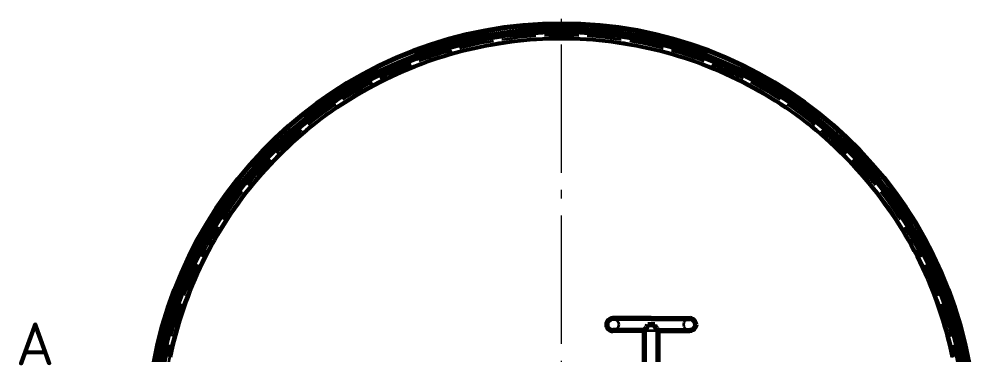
# Model space of a CAD drawing. Header units: millimetres. Extents: x 0 to 2382, y 0 to 420.
# Drawn here: x 94.8 to 205.4, y 109.2 to 148.4 of the extents above; entities that cross this region are included whole.
import ezdxf
from ezdxf.enums import TextEntityAlignment as Align

# ---------------------------------------------------------------- set-up
doc = ezdxf.new("R2010")
doc.units = ezdxf.units.MM
doc.linetypes.add('IRAM-E-TRAZOS', pattern=[5, 4, -1])
doc.linetypes.add('IRAM-F-TRAZO-PUNTO', pattern=[20, 15, -2, 1, -2])
for name, color, linetype, lineweight in [('01-VISIBLE', 7, 'CONTINUOUS', 70), ('02-OCULTA', 4, 'IRAM-E-TRAZOS', 35), ('03-EJE', 1, 'IRAM-F-TRAZO-PUNTO', 18), ('06-TEXTO', 7, 'CONTINUOUS', 25)]:
    doc.layers.add(name, color=color, linetype=linetype, lineweight=lineweight)
doc.styles.add('ISO3098', font='isocpeur.ttf')

msp = doc.modelspace()

# ---------------------------------------------------------------- linework, layer by layer
at = {"layer": '01-VISIBLE'}
for p, q in [((167.888, 108.179), (167.888, 111.982)), ((169.488, 108.179), (169.488, 111.982))]:
    msp.add_line(p, q, dxfattribs=at)
for points in [[(164.188, 113.379), (164.007, 113.355), (163.838, 113.285), (163.693, 113.174), (163.582, 113.029), (163.512, 112.86), (163.488, 112.679)], [(168.688, 113.379), (168.438, 113.379), (168.188, 113.379), (167.938, 113.379), (167.688, 113.379), (167.438, 113.379), (167.188, 113.379), (166.938, 113.379), (166.688, 113.379), (166.438, 113.379), (166.188, 113.379), (165.938, 113.379), (165.688, 113.379), (165.438, 113.379), (165.188, 113.379), (164.938, 113.379), (164.688, 113.379), (164.438, 113.379), (164.188, 113.379)], [(168.688, 113.379), (168.938, 113.379), (169.188, 113.379), (169.438, 113.379), (169.688, 113.379), (169.938, 113.379), (170.188, 113.379), (170.438, 113.379), (170.688, 113.379), (170.938, 113.379), (171.188, 113.379), (171.438, 113.379), (171.688, 113.379), (171.938, 113.379), (172.188, 113.379), (172.438, 113.379), (172.688, 113.379), (172.938, 113.379), (173.188, 113.379)], [(173.888, 112.679), (173.864, 112.86), (173.795, 113.029), (173.683, 113.174), (173.538, 113.285), (173.37, 113.355), (173.188, 113.379)], [(173.188, 113.379), (173.188, 113.379), (173.188, 113.379), (173.188, 113.379), (173.188, 113.379), (173.188, 113.379), (173.188, 113.379)], [(163.488, 112.679), (163.512, 112.497), (163.582, 112.329), (163.693, 112.184), (163.838, 112.072), (164.007, 112.002), (164.188, 111.979)], [(167.888, 111.979), (167.624, 111.979), (167.36, 111.979), (167.095, 111.979), (166.831, 111.979), (166.567, 111.979), (166.303, 111.979), (166.038, 111.979), (165.774, 111.979), (165.51, 111.979), (165.245, 111.979), (164.981, 111.979), (164.717, 111.979), (164.453, 111.979), (164.188, 111.979)], [(164.188, 111.979), (164.188, 111.979), (164.188, 111.979), (164.188, 111.979), (164.188, 111.979), (164.188, 111.979), (164.188, 111.979)], [(167.888, 111.982), (167.96, 112.095), (168.042, 112.202), (168.121, 112.311), (168.193, 112.424), (168.249, 112.547), (168.272, 112.679)], [(167.892, 111.979), (167.891, 111.979), (167.89, 111.979), (167.889, 111.98), (167.889, 111.98), (167.888, 111.981), (167.888, 111.982)], [(168.272, 112.679), (168.342, 112.679), (168.411, 112.679), (168.48, 112.679), (168.55, 112.679), (168.619, 112.679), (168.688, 112.679)], [(168.688, 112.679), (168.758, 112.679), (168.827, 112.679), (168.896, 112.679), (168.966, 112.679), (169.035, 112.679), (169.104, 112.679)], [(169.488, 111.982), (169.416, 112.095), (169.335, 112.202), (169.256, 112.311), (169.183, 112.424), (169.127, 112.547), (169.104, 112.679)], [(169.485, 111.979), (169.486, 111.979), (169.487, 111.979), (169.488, 111.98), (169.488, 111.98), (169.488, 111.981), (169.488, 111.982)], [(169.488, 111.979), (169.753, 111.979), (170.017, 111.979), (170.281, 111.979), (170.545, 111.979), (170.81, 111.979), (171.074, 111.979), (171.338, 111.979), (171.603, 111.979), (171.867, 111.979), (172.131, 111.979), (172.395, 111.979), (172.66, 111.979), (172.924, 111.979), (173.188, 111.979)], [(173.888, 112.679), (173.864, 112.497), (173.795, 112.329), (173.683, 112.184), (173.538, 112.072), (173.37, 112.002), (173.188, 111.979)]]:
    msp.add_lwpolyline(points, dxfattribs=at)
for radius, start, end in [(48.4, 10.41549, 174.84352), (47.8, 10.54772, 174.77862), (47.5, 10.61511, 174.74555)]:
    msp.add_arc((158.188, 99.429), radius, start, end, dxfattribs=at)
at = {"layer": '02-OCULTA'}
for p, q in [((147.043, 145.603), (147.008, 145.748)), ((147.043, 145.603), (147.008, 145.748)), ((169.333, 145.603), (169.369, 145.748)), ((169.333, 145.603), (169.369, 145.748)), ((113.013, 114.107), (112.87, 114.153)), ((113.013, 114.107), (112.87, 114.153)), ((203.364, 114.107), (203.506, 114.153)), ((203.364, 114.107), (203.506, 114.153))]:
    msp.add_line(p, q, dxfattribs=at)
for points in [[(112.361, 108.919), (112.516, 109.637), (112.682, 110.353), (112.859, 111.067), (113.048, 111.777), (113.248, 112.485), (113.458, 113.189), (113.68, 113.89), (113.913, 114.587), (114.156, 115.281), (114.411, 115.971), (114.676, 116.656), (114.952, 117.338), (115.239, 118.014), (115.536, 118.687), (115.843, 119.355), (116.162, 120.017), (116.49, 120.675), (116.829, 121.327), (117.178, 121.974), (117.537, 122.616), (117.906, 123.251), (118.285, 123.881), (118.674, 124.505), (119.073, 125.123), (119.481, 125.734), (119.899, 126.339), (120.326, 126.937), (120.763, 127.528), (121.209, 128.113), (121.664, 128.69), (122.128, 129.26), (122.601, 129.823), (123.083, 130.378), (123.573, 130.926), (124.072, 131.466), (124.579, 131.998), (125.095, 132.522), (125.619, 133.038), (126.151, 133.545), (126.691, 134.044), (127.238, 134.534), (127.793, 135.016), (128.356, 135.489), (128.926, 135.953), (129.504, 136.408), (130.088, 136.854), (130.679, 137.291), (131.278, 137.718), (131.882, 138.136), (132.494, 138.545), (133.111, 138.944), (133.735, 139.332), (134.365, 139.712), (135, 140.081), (135.642, 140.44), (136.289, 140.789), (136.941, 141.128), (137.599, 141.456), (138.262, 141.774), (138.929, 142.082), (139.602, 142.379), (140.279, 142.666), (140.96, 142.942), (141.646, 143.207), (142.335, 143.462), (143.029, 143.705), (143.726, 143.938), (144.427, 144.159), (145.131, 144.37), (145.839, 144.569), (146.55, 144.758), (147.263, 144.935), (147.979, 145.101), (148.698, 145.256), (149.419, 145.399), (150.142, 145.531), (150.867, 145.652), (151.594, 145.761), (152.323, 145.859), (153.053, 145.945), (153.784, 146.02), (154.516, 146.084), (155.25, 146.136), (155.984, 146.176), (156.718, 146.205), (157.453, 146.222), (158.188, 146.228), (158.923, 146.222), (159.658, 146.205), (160.393, 146.176), (161.127, 146.136), (161.86, 146.084), (162.593, 146.02), (163.324, 145.945), (164.054, 145.859), (164.783, 145.761), (165.51, 145.652), (166.235, 145.531), (166.958, 145.399), (167.679, 145.256), (168.398, 145.101), (169.114, 144.935), (169.827, 144.758), (170.538, 144.569), (171.245, 144.37), (171.95, 144.159), (172.65, 143.938), (173.348, 143.705), (174.041, 143.462), (174.731, 143.207), (175.417, 142.942), (176.098, 142.666), (176.775, 142.379), (177.447, 142.082), (178.115, 141.775), (178.778, 141.456), (179.435, 141.128), (180.088, 140.789), (180.735, 140.44), (181.376, 140.081), (182.012, 139.712), (182.642, 139.333), (183.266, 138.944), (183.883, 138.545), (184.494, 138.137), (185.099, 137.719), (185.697, 137.291), (186.289, 136.854), (186.873, 136.408), (187.45, 135.953), (188.02, 135.489), (188.583, 135.016), (189.138, 134.534), (189.686, 134.044), (190.226, 133.545), (190.758, 133.038), (191.282, 132.522), (191.797, 131.998), (192.305, 131.466), (192.804, 130.926), (193.294, 130.378), (193.776, 129.823), (194.249, 129.26), (194.713, 128.69), (195.168, 128.113), (195.614, 127.528), (196.05, 126.937), (196.478, 126.339), (196.895, 125.734), (197.304, 125.123), (197.702, 124.505), (198.091, 123.881), (198.47, 123.251), (198.84, 122.616), (199.199, 121.974), (199.548, 121.327), (199.886, 120.675), (200.215, 120.017), (200.533, 119.354), (200.841, 118.687), (201.138, 118.014), (201.425, 117.337), (201.701, 116.656), (201.966, 115.971), (202.22, 115.281), (202.464, 114.587), (202.697, 113.89), (202.919, 113.189), (203.129, 112.485), (203.329, 111.777), (203.518, 111.067), (203.695, 110.353), (203.861, 109.637), (204.016, 108.919)], [(203.821, 108.878), (203.666, 109.594), (203.501, 110.307), (203.324, 111.017), (203.136, 111.725), (202.937, 112.429), (202.728, 113.13), (202.507, 113.828), (202.275, 114.523), (202.032, 115.213), (201.779, 115.9), (201.515, 116.583), (201.24, 117.261), (200.955, 117.935), (200.659, 118.605), (200.352, 119.269), (200.035, 119.929), (199.708, 120.584), (199.371, 121.234), (199.023, 121.878), (198.666, 122.517), (198.298, 123.15), (197.921, 123.777), (197.534, 124.398), (197.137, 125.013), (196.73, 125.622), (196.314, 126.224), (195.889, 126.819), (195.454, 127.408), (195.01, 127.99), (194.557, 128.565), (194.095, 129.133), (193.624, 129.693), (193.144, 130.246), (192.656, 130.791), (192.159, 131.329), (191.654, 131.859), (191.14, 132.38), (190.618, 132.894), (190.089, 133.399), (189.551, 133.896), (189.006, 134.384), (188.453, 134.864), (187.893, 135.335), (187.325, 135.797), (186.75, 136.25), (186.169, 136.694), (185.58, 137.129), (184.984, 137.555), (184.382, 137.971), (183.773, 138.378), (183.158, 138.775), (182.537, 139.162), (181.91, 139.54), (181.277, 139.907), (180.638, 140.265), (179.994, 140.612), (179.345, 140.95), (178.69, 141.277), (178.03, 141.594), (177.365, 141.9), (176.696, 142.196), (176.022, 142.481), (175.343, 142.756), (174.66, 143.02), (173.974, 143.273), (173.283, 143.516), (172.589, 143.748), (171.891, 143.968), (171.189, 144.178), (170.485, 144.377), (169.777, 144.564), (169.067, 144.741), (168.354, 144.906), (167.638, 145.06), (166.92, 145.203), (166.2, 145.334), (165.478, 145.454), (164.754, 145.563), (164.029, 145.66), (163.302, 145.746), (162.574, 145.821), (161.845, 145.884), (161.114, 145.936), (160.383, 145.976), (159.652, 146.005), (158.92, 146.022), (158.188, 146.028), (157.456, 146.022), (156.725, 146.005), (155.993, 145.976), (155.262, 145.936), (154.532, 145.884), (153.803, 145.821), (153.075, 145.747), (152.348, 145.66), (151.622, 145.563), (150.898, 145.454), (150.176, 145.334), (149.456, 145.203), (148.738, 145.06), (148.023, 144.906), (147.31, 144.741), (146.599, 144.564), (145.892, 144.377), (145.187, 144.178), (144.486, 143.968), (143.788, 143.748), (143.094, 143.516), (142.403, 143.274), (141.716, 143.02), (141.034, 142.756), (140.355, 142.481), (139.681, 142.196), (139.011, 141.9), (138.347, 141.594), (137.687, 141.277), (137.032, 140.95), (136.382, 140.612), (135.738, 140.265), (135.1, 139.907), (134.467, 139.54), (133.839, 139.162), (133.218, 138.775), (132.603, 138.378), (131.995, 137.971), (131.393, 137.555), (130.797, 137.129), (130.208, 136.695), (129.626, 136.25), (129.051, 135.797), (128.484, 135.335), (127.923, 134.864), (127.371, 134.384), (126.825, 133.896), (126.288, 133.399), (125.758, 132.894), (125.237, 132.38), (124.723, 131.859), (124.218, 131.329), (123.721, 130.791), (123.233, 130.246), (122.753, 129.693), (122.282, 129.133), (121.82, 128.565), (121.367, 127.99), (120.923, 127.408), (120.488, 126.819), (120.063, 126.224), (119.647, 125.621), (119.24, 125.013), (118.843, 124.398), (118.456, 123.777), (118.079, 123.149), (117.711, 122.516), (117.353, 121.878), (117.006, 121.234), (116.668, 120.584), (116.341, 119.929), (116.024, 119.269), (115.718, 118.604), (115.422, 117.935), (115.137, 117.261), (114.862, 116.583), (114.598, 115.9), (114.344, 115.213), (114.101, 114.523), (113.87, 113.828), (113.649, 113.13), (113.439, 112.429), (113.24, 111.725), (113.052, 111.017), (112.875, 110.307), (112.71, 109.594), (112.556, 108.878)], [(173.188, 113.379), (172.931, 113.379), (172.674, 113.379), (172.417, 113.379), (172.16, 113.379), (171.902, 113.379), (171.645, 113.379), (171.388, 113.379), (171.131, 113.379), (170.874, 113.379), (170.617, 113.379), (170.36, 113.379), (170.102, 113.379), (169.845, 113.379), (169.588, 113.379), (169.331, 113.379), (169.074, 113.379), (168.817, 113.379), (168.56, 113.379), (168.303, 113.379), (168.045, 113.379), (167.788, 113.379), (167.531, 113.379), (167.274, 113.379), (167.017, 113.379), (166.76, 113.379), (166.503, 113.379), (166.245, 113.379), (165.988, 113.379), (165.731, 113.379), (165.474, 113.379), (165.217, 113.379), (164.96, 113.379), (164.703, 113.379), (164.445, 113.379), (164.188, 113.379)], [(164.188, 113.379), (164.456, 113.325), (164.683, 113.174), (164.835, 112.946), (164.888, 112.679), (164.835, 112.411), (164.683, 112.184), (164.456, 112.032), (164.188, 111.979)], [(173.188, 111.979), (172.92, 112.032), (172.693, 112.184), (172.542, 112.411), (172.488, 112.679), (172.542, 112.946), (172.693, 113.174), (172.92, 113.325), (173.188, 113.379)], [(164.188, 111.979), (164.446, 111.979), (164.703, 111.979), (164.96, 111.979), (165.217, 111.979), (165.474, 111.979), (165.731, 111.979), (165.988, 111.979), (166.246, 111.979), (166.503, 111.979), (166.76, 111.979), (167.017, 111.979), (167.274, 111.979), (167.531, 111.979), (167.788, 111.979), (168.046, 111.979), (168.303, 111.979), (168.56, 111.979), (168.817, 111.979), (169.074, 111.979), (169.331, 111.979), (169.588, 111.979), (169.846, 111.979), (170.103, 111.979), (170.36, 111.979), (170.617, 111.979), (170.874, 111.979), (171.131, 111.979), (171.388, 111.979), (171.646, 111.979), (171.903, 111.979), (172.16, 111.979), (172.417, 111.979), (172.674, 111.979), (172.931, 111.979), (173.188, 111.979)], [(167.892, 111.979), (167.891, 111.979), (167.89, 111.979), (167.89, 111.979), (167.889, 111.979), (167.889, 111.979), (167.888, 111.979)], [(168.333, 112.679), (168.31, 112.539), (168.253, 112.41), (168.177, 112.29), (168.092, 112.177), (167.998, 112.07), (167.892, 111.979)], [(168.272, 112.679), (168.342, 112.679), (168.411, 112.679), (168.48, 112.679), (168.55, 112.679), (168.619, 112.679), (168.688, 112.679)], [(169.044, 112.679), (168.925, 112.679), (168.807, 112.679), (168.688, 112.679), (168.57, 112.679), (168.451, 112.679), (168.333, 112.679)], [(168.333, 112.679), (168.392, 112.679), (168.451, 112.679), (168.511, 112.679), (168.57, 112.679), (168.629, 112.679), (168.688, 112.679)], [(168.688, 112.679), (168.758, 112.679), (168.827, 112.679), (168.896, 112.679), (168.966, 112.679), (169.035, 112.679), (169.104, 112.679)], [(168.688, 112.679), (168.748, 112.679), (168.807, 112.679), (168.866, 112.679), (168.925, 112.679), (168.985, 112.679), (169.044, 112.679)], [(169.044, 112.679), (169.067, 112.539), (169.124, 112.41), (169.199, 112.29), (169.285, 112.177), (169.379, 112.07), (169.485, 111.979)], [(169.485, 111.979), (169.486, 111.979), (169.486, 111.979), (169.487, 111.979), (169.487, 111.979), (169.488, 111.979), (169.488, 111.979)]]:
    msp.add_lwpolyline(points, dxfattribs=at)
for radius in [47.65, 47.65, 47.5, 47.5, 47.5, 47.1, 47.1, 47.1, 47.1, 47.1, 47.1, 47.1, 47.1, 46.7, 46.7, 46.7, 46.7]:
    msp.add_circle((158.188, 99.429), radius, dxfattribs=at)
for radius, start, end in [(48.4, 0, 176.44633), (47.65, 76.42995, 103.57005), (47.65, 76.42995, 103.57005), (47.6, 0, -90.90281), (47.5, 76.42995, 103.57005), (47.5, 76.42995, 103.57005), (47.65, 162, 18), (47.65, 162, 18), (47.5, 162, 18), (47.5, 162, 18)]:
    msp.add_arc((158.188, 99.429), radius, start, end, dxfattribs=at)
at = {"layer": '03-EJE'}
msp.add_line((158.188, 50.429), (158.188, 148.429), dxfattribs=at)

# ---------------------------------------------------------------- texts
at = {"layer": '06-TEXTO', "style": 'ISO3098'}
msp.add_text('A', height=5, dxfattribs=at).set_placement((96.688, 110.429), align=Align.MIDDLE_CENTER)

doc.saveas('drawing.dxf')
